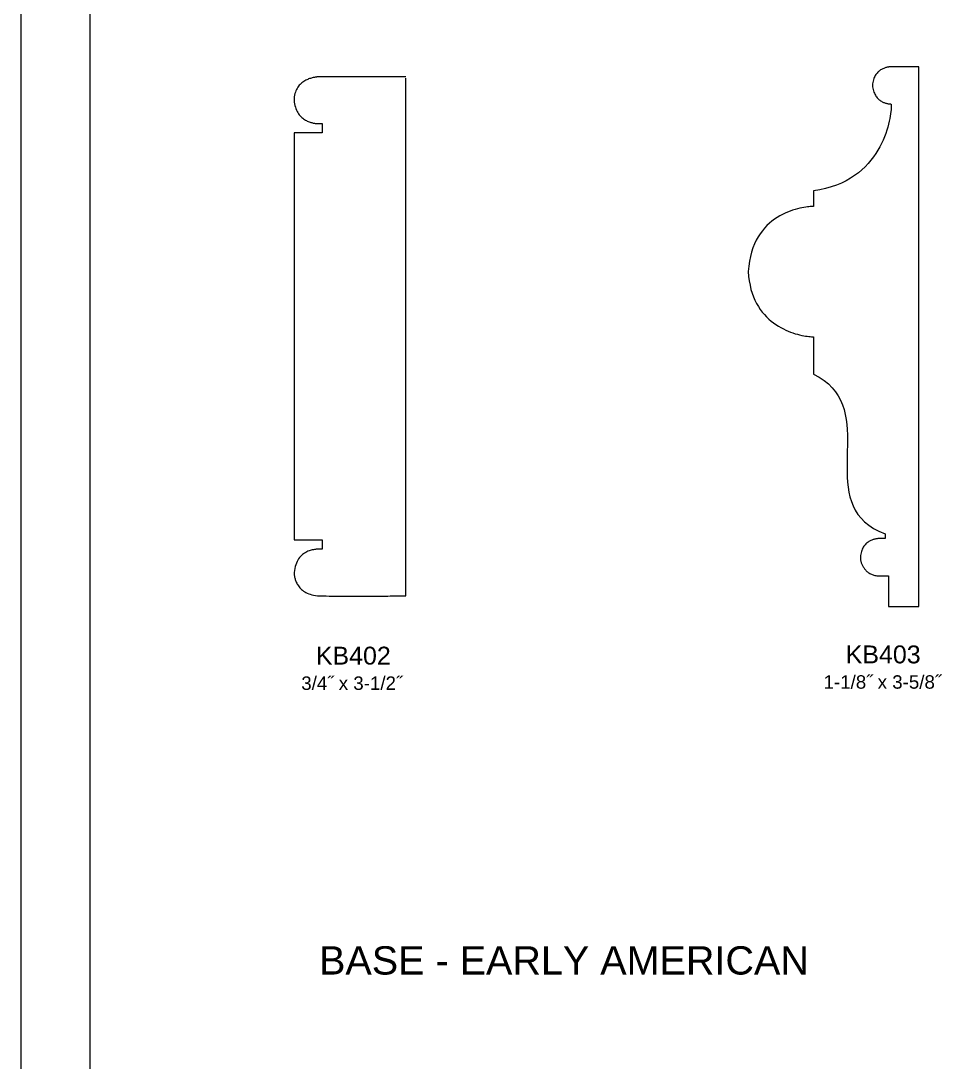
# Model space of a CAD drawing. Extents: x -7.6 to 25.2, y -9.8 to 21.1.
# Drawn here: x -7.64 to -1.45, y 0.33 to 7.32 of the extents above; entities that cross this region are included whole.
import ezdxf

# ---------------------------------------------------------------- set-up
doc = ezdxf.new("R2010")
doc.units = 0
doc.header["$MEASUREMENT"] = 0
doc.layers.add('DO NOT PLOT', color=2, linetype='Continuous', plot=False)
doc.layers.add('LAYER_1', color=7, linetype='Continuous')

# ---------------------------------------------------------------- blocks, each defined once
blk = doc.blocks.new('kb402')
at = {"flags": 128}
blk.add_lwpolyline([(0, 0), (-0.0013, 0), (-0.0053, 0), (-0.0117, 0), (-0.0204, 0), (-0.0312, 0), (-0.044, 0), (-0.0586, 0), (-0.0749, 0), (-0.0928, 0), (-0.112, 0), (-0.1324, 0), (-0.1539, 0), (-0.1764, 0), (-0.1995, 0), (-0.2233, 0), (-0.2476, 0), (-0.2721, 0), (-0.2969, 0), (-0.3216, 0), (-0.3461, 0), (-0.3704, 0), (-0.3942, 0), (-0.4174, 0), (-0.4398, 0), (-0.4613, 0), (-0.4817, 0), (-0.501, 0), (-0.5188, 0), (-0.5351, 0), (-0.5497, 0), (-0.5625, 0), (-0.5734, 0), (-0.582, 0), (-0.5884, 0), (-0.5924, 0), (-0.5937, 0), (-0.5941, 0), (-0.5951, -0.0001), (-0.5968, -0.0002), (-0.5991, -0.0005), (-0.6019, -0.0008), (-0.6053, -0.0013), (-0.6091, -0.0018), (-0.6134, -0.0026), (-0.6181, -0.0035), (-0.6232, -0.0046), (-0.6286, -0.0059), (-0.6342, -0.0075), (-0.6401, -0.0093), (-0.6462, -0.0113), (-0.6525, -0.0136), (-0.6589, -0.0162), (-0.6653, -0.0191), (-0.6718, -0.0224), (-0.6783, -0.026), (-0.6848, -0.0299), (-0.6912, -0.0343), (-0.6975, -0.039), (-0.7036, -0.0441), (-0.7095, -0.0497), (-0.7151, -0.0557), (-0.7205, -0.0622), (-0.7255, -0.0691), (-0.7302, -0.0766), (-0.7345, -0.0846), (-0.7384, -0.0931), (-0.7418, -0.1021), (-0.7446, -0.1117), (-0.7469, -0.1219), (-0.7486, -0.1328), (-0.7496, -0.1442), (-0.75, -0.1562), (-0.7487, -0.1689), (-0.7469, -0.1809), (-0.7445, -0.1922), (-0.7417, -0.2028), (-0.7383, -0.2128), (-0.7345, -0.2222), (-0.7303, -0.2309), (-0.7257, -0.2391), (-0.7208, -0.2467), (-0.7156, -0.2538), (-0.7102, -0.2603), (-0.7045, -0.2663), (-0.6986, -0.2719), (-0.6926, -0.277), (-0.6864, -0.2816), (-0.6802, -0.2858), (-0.6739, -0.2896), (-0.6677, -0.2931), (-0.6614, -0.2961), (-0.6552, -0.2989), (-0.6491, -0.3013), (-0.6431, -0.3034), (-0.6373, -0.3052), (-0.6317, -0.3068), (-0.6264, -0.3081), (-0.6213, -0.3092), (-0.6166, -0.3101), (-0.6122, -0.3108), (-0.6081, -0.3114), (-0.6045, -0.3118), (-0.6014, -0.3121), (-0.5987, -0.3123), (-0.5966, -0.3124), (-0.595, -0.3125), (-0.5941, -0.3125), (-0.5937, -0.3125), (-0.5937, -0.3125), (-0.5934, -0.3125), (-0.5931, -0.3125), (-0.5927, -0.3125), (-0.5921, -0.3125), (-0.5914, -0.3125), (-0.5906, -0.3125), (-0.5898, -0.3125), (-0.5888, -0.3125), (-0.5878, -0.3125), (-0.5868, -0.3125), (-0.5856, -0.3125), (-0.5844, -0.3125), (-0.5832, -0.3125), (-0.582, -0.3125), (-0.5807, -0.3125), (-0.5794, -0.3125), (-0.5781, -0.3125), (-0.5768, -0.3125), (-0.5755, -0.3125), (-0.5742, -0.3125), (-0.573, -0.3125), (-0.5718, -0.3125), (-0.5706, -0.3125), (-0.5694, -0.3125), (-0.5684, -0.3125), (-0.5674, -0.3125), (-0.5664, -0.3125), (-0.5656, -0.3125), (-0.5648, -0.3125), (-0.5641, -0.3125), (-0.5635, -0.3125), (-0.5631, -0.3125), (-0.5628, -0.3125), (-0.5625, -0.3125), (-0.5625, -0.3125), (-0.5625, -0.3126), (-0.5625, -0.313), (-0.5625, -0.3137), (-0.5625, -0.3146), (-0.5625, -0.3158), (-0.5625, -0.3171), (-0.5625, -0.3187), (-0.5625, -0.3204), (-0.5625, -0.3223), (-0.5625, -0.3243), (-0.5625, -0.3264), (-0.5625, -0.3287), (-0.5625, -0.331), (-0.5625, -0.3335), (-0.5625, -0.336), (-0.5625, -0.3385), (-0.5625, -0.3411), (-0.5625, -0.3437), (-0.5625, -0.3463), (-0.5625, -0.3489), (-0.5625, -0.3515), (-0.5625, -0.354), (-0.5625, -0.3564), (-0.5625, -0.3588), (-0.5625, -0.361), (-0.5625, -0.3632), (-0.5625, -0.3652), (-0.5625, -0.3671), (-0.5625, -0.3688), (-0.5625, -0.3703), (-0.5625, -0.3717), (-0.5625, -0.3728), (-0.5625, -0.3737), (-0.5625, -0.3744), (-0.5625, -0.3748), (-0.5625, -0.375), (-0.5629, -0.375), (-0.5641, -0.375), (-0.5662, -0.375), (-0.5689, -0.375), (-0.5723, -0.375), (-0.5764, -0.375), (-0.581, -0.375), (-0.5861, -0.375), (-0.5918, -0.375), (-0.5978, -0.375), (-0.6043, -0.375), (-0.6111, -0.375), (-0.6182, -0.375), (-0.6255, -0.375), (-0.633, -0.375), (-0.6407, -0.375), (-0.6484, -0.375), (-0.6562, -0.375), (-0.664, -0.375), (-0.6718, -0.375), (-0.6794, -0.375), (-0.6869, -0.375), (-0.6943, -0.375), (-0.7014, -0.375), (-0.7081, -0.375), (-0.7146, -0.375), (-0.7207, -0.375), (-0.7263, -0.375), (-0.7315, -0.375), (-0.7361, -0.375), (-0.7401, -0.375), (-0.7435, -0.375), (-0.7463, -0.375), (-0.7483, -0.375), (-0.7495, -0.375), (-0.75, -0.375), (-0.75, -0.3812), (-0.75, -0.3994), (-0.75, -0.4288), (-0.75, -0.4687), (-0.75, -0.5186), (-0.75, -0.5775), (-0.75, -0.6449), (-0.75, -0.72), (-0.75, -0.8022), (-0.75, -0.8907), (-0.75, -0.9848), (-0.75, -1.0838), (-0.75, -1.1871), (-0.75, -1.2939), (-0.75, -1.4035), (-0.75, -1.5152), (-0.75, -1.6283), (-0.75, -1.7421), (-0.75, -1.8559), (-0.75, -1.969), (-0.75, -2.0807), (-0.75, -2.1903), (-0.75, -2.297), (-0.75, -2.4003), (-0.75, -2.4993), (-0.75, -2.5935), (-0.75, -2.682), (-0.75, -2.7641), (-0.75, -2.8392), (-0.75, -2.9066), (-0.75, -2.9656), (-0.75, -3.0154), (-0.75, -3.0554), (-0.75, -3.0848), (-0.75, -3.103), (-0.75, -3.1092), (-0.7495, -3.1092), (-0.7483, -3.1092), (-0.7463, -3.1092), (-0.7435, -3.1092), (-0.7401, -3.1092), (-0.7361, -3.1092), (-0.7315, -3.1092), (-0.7263, -3.1092), (-0.7207, -3.1092), (-0.7146, -3.1092), (-0.7081, -3.1092), (-0.7014, -3.1092), (-0.6943, -3.1092), (-0.6869, -3.1092), (-0.6794, -3.1092), (-0.6718, -3.1092), (-0.664, -3.1092), (-0.6562, -3.1092), (-0.6484, -3.1092), (-0.6407, -3.1092), (-0.633, -3.1092), (-0.6255, -3.1092), (-0.6182, -3.1092), (-0.6111, -3.1092), (-0.6043, -3.1092), (-0.5978, -3.1092), (-0.5918, -3.1092), (-0.5861, -3.1092), (-0.581, -3.1092), (-0.5764, -3.1092), (-0.5723, -3.1092), (-0.5689, -3.1092), (-0.5662, -3.1092), (-0.5641, -3.1092), (-0.5629, -3.1092), (-0.5625, -3.1092), (-0.5625, -3.1093), (-0.5625, -3.1097), (-0.5625, -3.1104), (-0.5625, -3.1113), (-0.5625, -3.1125), (-0.5625, -3.1138), (-0.5625, -3.1153), (-0.5625, -3.1171), (-0.5625, -3.1189), (-0.5625, -3.121), (-0.5625, -3.1231), (-0.5625, -3.1254), (-0.5625, -3.1277), (-0.5625, -3.1302), (-0.5625, -3.1327), (-0.5625, -3.1352), (-0.5625, -3.1378), (-0.5625, -3.1404), (-0.5625, -3.143), (-0.5625, -3.1456), (-0.5625, -3.1482), (-0.5625, -3.1507), (-0.5625, -3.1531), (-0.5625, -3.1555), (-0.5625, -3.1577), (-0.5625, -3.1599), (-0.5625, -3.1619), (-0.5625, -3.1638), (-0.5625, -3.1655), (-0.5625, -3.167), (-0.5625, -3.1684), (-0.5625, -3.1695), (-0.5625, -3.1704), (-0.5625, -3.1711), (-0.5625, -3.1715), (-0.5625, -3.1717), (-0.5629, -3.1716), (-0.564, -3.1715), (-0.5658, -3.1713), (-0.5684, -3.1711), (-0.5715, -3.171), (-0.5752, -3.1708), (-0.5795, -3.1707), (-0.5842, -3.1708), (-0.5894, -3.1709), (-0.5951, -3.1712), (-0.6011, -3.1717), (-0.6074, -3.1724), (-0.614, -3.1733), (-0.6209, -3.1745), (-0.628, -3.176), (-0.6352, -3.1779), (-0.6426, -3.1801), (-0.65, -3.1826), (-0.6575, -3.1856), (-0.665, -3.1891), (-0.6724, -3.193), (-0.6797, -3.1974), (-0.6869, -3.2023), (-0.694, -3.2078), (-0.7008, -3.2139), (-0.7074, -3.2206), (-0.7137, -3.2279), (-0.7196, -3.236), (-0.7252, -3.2447), (-0.7303, -3.2542), (-0.735, -3.2644), (-0.7392, -3.2754), (-0.7428, -3.2872), (-0.7458, -3.2999), (-0.7482, -3.3134), (-0.75, -3.3279), (-0.75, -3.3282), (-0.75, -3.3291), (-0.75, -3.3306), (-0.7499, -3.3327), (-0.7498, -3.3352), (-0.7496, -3.3382), (-0.7493, -3.3417), (-0.7489, -3.3455), (-0.7483, -3.3498), (-0.7475, -3.3543), (-0.7466, -3.3592), (-0.7454, -3.3644), (-0.744, -3.3698), (-0.7423, -3.3754), (-0.7403, -3.3812), (-0.738, -3.3871), (-0.7354, -3.3931), (-0.7325, -3.3992), (-0.7291, -3.4054), (-0.7254, -3.4115), (-0.7213, -3.4176), (-0.7167, -3.4237), (-0.7116, -3.4297), (-0.7061, -3.4356), (-0.7, -3.4413), (-0.6935, -3.4468), (-0.6863, -3.4521), (-0.6786, -3.4571), (-0.6703, -3.4618), (-0.6614, -3.4663), (-0.6519, -3.4703), (-0.6417, -3.474), (-0.6308, -3.4773), (-0.6191, -3.4801), (-0.6068, -3.4824), (-0.5937, -3.4842), (-0.5748, -3.4846), (-0.5553, -3.4851), (-0.5353, -3.4854), (-0.5147, -3.4858), (-0.4938, -3.486), (-0.4725, -3.4863), (-0.4508, -3.4865), (-0.429, -3.4866), (-0.407, -3.4867), (-0.385, -3.4868), (-0.3629, -3.4869), (-0.3409, -3.4869), (-0.3189, -3.4869), (-0.2972, -3.4868), (-0.2757, -3.4868), (-0.2545, -3.4867), (-0.2337, -3.4866), (-0.2134, -3.4864), (-0.1936, -3.4863), (-0.1743, -3.4862), (-0.1557, -3.486), (-0.1378, -3.4859), (-0.1207, -3.4857), (-0.1045, -3.4855), (-0.0891, -3.4853), (-0.0748, -3.4852), (-0.0615, -3.485), (-0.0493, -3.4849), (-0.0383, -3.4847), (-0.0285, -3.4846), (-0.0201, -3.4845), (-0.013, -3.4844), (-0.0074, -3.4843), (-0.0033, -3.4842), (-0.0008, -3.4842), (0, -3.4842), (0, -3.4762), (0, -3.4531), (0, -3.4156), (0, -3.3647), (0, -3.3012), (0, -3.2261), (0, -3.1402), (0, -3.0445), (0, -2.9398), (0, -2.827), (0, -2.7071), (0, -2.5809), (0, -2.4493), (0, -2.3132), (0, -2.1736), (0, -2.0312), (0, -1.8871), (0, -1.7421), (0, -1.5971), (0, -1.4529), (0, -1.3106), (0, -1.1709), (0, -1.0349), (0, -0.9033), (0, -0.7771), (0, -0.6572), (0, -0.5444), (0, -0.4397), (0, -0.344), (0, -0.2581), (0, -0.183), (0, -0.1195), (0, -0.0686), (0, -0.0311), (0, -0.0079)], dxfattribs=at)
blk = doc.blocks.new('KB403')
at = {"flags": 128}
blk.add_lwpolyline([(0, 0), (-0.0004, 0), (-0.0017, 0), (-0.0037, 0), (-0.0064, 0), (-0.0098, 0), (-0.0139, 0), (-0.0185, 0), (-0.0236, 0), (-0.0292, 0), (-0.0353, 0), (-0.0417, 0), (-0.0485, 0), (-0.0555, 0), (-0.0628, 0), (-0.0703, 0), (-0.078, 0), (-0.0857, 0), (-0.0935, 0), (-0.1013, 0), (-0.109, 0), (-0.1167, 0), (-0.1242, 0), (-0.1315, 0), (-0.1385, 0), (-0.1453, 0), (-0.1517, 0), (-0.1578, 0), (-0.1634, 0), (-0.1685, 0), (-0.1731, 0), (-0.1772, 0), (-0.1806, 0), (-0.1833, 0), (-0.1853, 0), (-0.1866, 0), (-0.187, 0), (-0.1873, 0), (-0.1881, 0), (-0.1893, -0.0001), (-0.1911, -0.0002), (-0.1932, -0.0003), (-0.1958, -0.0006), (-0.1987, -0.0009), (-0.202, -0.0014), (-0.2056, -0.002), (-0.2095, -0.0027), (-0.2136, -0.0036), (-0.218, -0.0046), (-0.2225, -0.0059), (-0.2272, -0.0073), (-0.232, -0.009), (-0.237, -0.011), (-0.242, -0.0132), (-0.247, -0.0156), (-0.2521, -0.0184), (-0.2572, -0.0214), (-0.2622, -0.0248), (-0.2671, -0.0285), (-0.272, -0.0326), (-0.2767, -0.037), (-0.2812, -0.0419), (-0.2856, -0.0471), (-0.2897, -0.0527), (-0.2936, -0.0588), (-0.2972, -0.0653), (-0.3005, -0.0723), (-0.3034, -0.0798), (-0.306, -0.0878), (-0.3082, -0.0963), (-0.3099, -0.1053), (-0.3112, -0.1149), (-0.312, -0.125), (-0.3109, -0.1351), (-0.3094, -0.1447), (-0.3075, -0.1537), (-0.3052, -0.1622), (-0.3026, -0.1702), (-0.2996, -0.1777), (-0.2963, -0.1847), (-0.2927, -0.1912), (-0.2889, -0.1973), (-0.2849, -0.2029), (-0.2806, -0.2081), (-0.2762, -0.213), (-0.2716, -0.2174), (-0.267, -0.2215), (-0.2622, -0.2252), (-0.2573, -0.2286), (-0.2524, -0.2316), (-0.2475, -0.2344), (-0.2427, -0.2368), (-0.2378, -0.239), (-0.233, -0.2409), (-0.2283, -0.2426), (-0.2237, -0.2441), (-0.2193, -0.2454), (-0.2151, -0.2464), (-0.211, -0.2473), (-0.2071, -0.248), (-0.2036, -0.2486), (-0.2002, -0.2491), (-0.1972, -0.2494), (-0.1945, -0.2497), (-0.1922, -0.2498), (-0.1903, -0.2499), (-0.1887, -0.25), (-0.1876, -0.25), (-0.187, -0.25), (-0.1866, -0.2511), (-0.1864, -0.2546), (-0.1863, -0.2601), (-0.1865, -0.2676), (-0.187, -0.277), (-0.1878, -0.2881), (-0.1891, -0.3009), (-0.1909, -0.3152), (-0.1933, -0.3309), (-0.1963, -0.3479), (-0.1999, -0.366), (-0.2044, -0.3851), (-0.2097, -0.4051), (-0.2159, -0.4259), (-0.223, -0.4474), (-0.2311, -0.4694), (-0.2404, -0.4918), (-0.2508, -0.5145), (-0.2624, -0.5373), (-0.2753, -0.5602), (-0.2895, -0.5831), (-0.3051, -0.6057), (-0.3223, -0.6281), (-0.3409, -0.65), (-0.3612, -0.6713), (-0.3831, -0.692), (-0.4068, -0.7118), (-0.4323, -0.7307), (-0.4596, -0.7486), (-0.4889, -0.7653), (-0.5201, -0.7807), (-0.5534, -0.7947), (-0.5889, -0.8072), (-0.6265, -0.818), (-0.6664, -0.827), (-0.7086, -0.8341), (-0.7086, -0.8343), (-0.7086, -0.835), (-0.7086, -0.8361), (-0.7086, -0.8377), (-0.7086, -0.8396), (-0.7086, -0.8418), (-0.7086, -0.8444), (-0.7086, -0.8473), (-0.7086, -0.8504), (-0.7086, -0.8538), (-0.7086, -0.8574), (-0.7086, -0.8611), (-0.7086, -0.8651), (-0.7086, -0.8691), (-0.7086, -0.8733), (-0.7086, -0.8776), (-0.7086, -0.8819), (-0.7086, -0.8862), (-0.7086, -0.8906), (-0.7086, -0.8949), (-0.7086, -0.8991), (-0.7086, -0.9033), (-0.7086, -0.9074), (-0.7086, -0.9113), (-0.7086, -0.9151), (-0.7086, -0.9187), (-0.7086, -0.9221), (-0.7086, -0.9252), (-0.7086, -0.9281), (-0.7086, -0.9306), (-0.7086, -0.9329), (-0.7086, -0.9348), (-0.7086, -0.9363), (-0.7086, -0.9374), (-0.7086, -0.9381), (-0.7086, -0.9384), (-0.7095, -0.9384), (-0.7123, -0.9384), (-0.7167, -0.9385), (-0.7227, -0.9388), (-0.7302, -0.9393), (-0.7391, -0.9401), (-0.7493, -0.9412), (-0.7606, -0.9427), (-0.7731, -0.9446), (-0.7865, -0.947), (-0.8008, -0.95), (-0.8159, -0.9536), (-0.8317, -0.9579), (-0.848, -0.9629), (-0.8648, -0.9687), (-0.882, -0.9754), (-0.8994, -0.9829), (-0.917, -0.9915), (-0.9347, -1.001), (-0.9523, -1.0116), (-0.9698, -1.0234), (-0.9871, -1.0364), (-1.004, -1.0506), (-1.0204, -1.0661), (-1.0363, -1.083), (-1.0516, -1.1013), (-1.0661, -1.1212), (-1.0798, -1.1425), (-1.0925, -1.1655), (-1.1041, -1.1901), (-1.1146, -1.2164), (-1.1238, -1.2445), (-1.1317, -1.2744), (-1.1381, -1.3063), (-1.1429, -1.3401), (-1.1461, -1.3758), (-1.1436, -1.4079), (-1.1397, -1.4383), (-1.1344, -1.4672), (-1.1278, -1.4946), (-1.1199, -1.5205), (-1.111, -1.545), (-1.1009, -1.5682), (-1.0899, -1.5899), (-1.078, -1.6104), (-1.0653, -1.6296), (-1.0518, -1.6476), (-1.0377, -1.6644), (-1.023, -1.68), (-1.0078, -1.6945), (-0.9922, -1.708), (-0.9762, -1.7204), (-0.96, -1.7318), (-0.9436, -1.7423), (-0.9271, -1.7519), (-0.9105, -1.7606), (-0.8941, -1.7684), (-0.8777, -1.7755), (-0.8616, -1.7818), (-0.8458, -1.7874), (-0.8304, -1.7924), (-0.8154, -1.7967), (-0.801, -1.8004), (-0.7872, -1.8035), (-0.7741, -1.8061), (-0.7618, -1.8083), (-0.7503, -1.81), (-0.7398, -1.8113), (-0.7302, -1.8122), (-0.7218, -1.8129), (-0.7146, -1.8132), (-0.7086, -1.8133), (-0.7086, -1.8139), (-0.7086, -1.8155), (-0.7086, -1.8182), (-0.7086, -1.8219), (-0.7086, -1.8264), (-0.7086, -1.8318), (-0.7086, -1.838), (-0.7086, -1.8449), (-0.7086, -1.8524), (-0.7086, -1.8605), (-0.7086, -1.8691), (-0.7086, -1.8781), (-0.7086, -1.8876), (-0.7086, -1.8973), (-0.7086, -1.9073), (-0.7086, -1.9176), (-0.7086, -1.9279), (-0.7086, -1.9383), (-0.7086, -1.9487), (-0.7086, -1.9591), (-0.7086, -1.9693), (-0.7086, -1.9793), (-0.7086, -1.989), (-0.7086, -1.9985), (-0.7086, -2.0075), (-0.7086, -2.0162), (-0.7086, -2.0242), (-0.7086, -2.0318), (-0.7086, -2.0386), (-0.7086, -2.0448), (-0.7086, -2.0502), (-0.7086, -2.0547), (-0.7086, -2.0584), (-0.7086, -2.0611), (-0.7086, -2.0627), (-0.7086, -2.0633), (-0.6707, -2.0837), (-0.6373, -2.1059), (-0.6079, -2.1297), (-0.5824, -2.1551), (-0.5604, -2.182), (-0.5418, -2.2103), (-0.5262, -2.2397), (-0.5134, -2.2703), (-0.5032, -2.3019), (-0.4953, -2.3345), (-0.4893, -2.3678), (-0.4851, -2.4018), (-0.4824, -2.4364), (-0.4809, -2.4714), (-0.4804, -2.5069), (-0.4806, -2.5425), (-0.4812, -2.5783), (-0.482, -2.6141), (-0.4827, -2.6498), (-0.483, -2.6854), (-0.4828, -2.7206), (-0.4817, -2.7554), (-0.4794, -2.7897), (-0.4758, -2.8233), (-0.4704, -2.8562), (-0.4632, -2.8882), (-0.4538, -2.9193), (-0.4419, -2.9493), (-0.4274, -2.9781), (-0.4098, -3.0056), (-0.3891, -3.0316), (-0.3648, -3.0562), (-0.3368, -3.0791), (-0.3048, -3.1003), (-0.2685, -3.1196), (-0.2276, -3.137), (-0.2276, -3.1371), (-0.2276, -3.1373), (-0.2276, -3.1376), (-0.2276, -3.1381), (-0.2276, -3.1386), (-0.2276, -3.1393), (-0.2276, -3.1401), (-0.2276, -3.1409), (-0.2276, -3.1419), (-0.2276, -3.1429), (-0.2276, -3.144), (-0.2276, -3.1451), (-0.2276, -3.1463), (-0.2276, -3.1475), (-0.2276, -3.1488), (-0.2276, -3.15), (-0.2276, -3.1513), (-0.2276, -3.1526), (-0.2276, -3.1539), (-0.2276, -3.1552), (-0.2276, -3.1565), (-0.2276, -3.1578), (-0.2276, -3.159), (-0.2276, -3.1602), (-0.2276, -3.1613), (-0.2276, -3.1624), (-0.2276, -3.1634), (-0.2276, -3.1643), (-0.2276, -3.1652), (-0.2276, -3.1659), (-0.2276, -3.1666), (-0.2276, -3.1672), (-0.2276, -3.1676), (-0.2276, -3.168), (-0.2276, -3.1682), (-0.2276, -3.1683), (-0.2277, -3.1683), (-0.228, -3.1683), (-0.2284, -3.1683), (-0.229, -3.1683), (-0.2297, -3.1683), (-0.2306, -3.1683), (-0.2316, -3.1683), (-0.2327, -3.1683), (-0.234, -3.1683), (-0.2353, -3.1683), (-0.2367, -3.1683), (-0.2381, -3.1683), (-0.2397, -3.1683), (-0.2413, -3.1683), (-0.2429, -3.1683), (-0.2445, -3.1683), (-0.2462, -3.1683), (-0.2479, -3.1683), (-0.2496, -3.1683), (-0.2513, -3.1683), (-0.2529, -3.1683), (-0.2546, -3.1683), (-0.2561, -3.1683), (-0.2577, -3.1683), (-0.2591, -3.1683), (-0.2605, -3.1683), (-0.2619, -3.1683), (-0.2631, -3.1683), (-0.2642, -3.1683), (-0.2652, -3.1683), (-0.2661, -3.1683), (-0.2668, -3.1683), (-0.2674, -3.1683), (-0.2678, -3.1683), (-0.2681, -3.1683), (-0.2682, -3.1683), (-0.2685, -3.1683), (-0.2692, -3.1683), (-0.2705, -3.1683), (-0.2722, -3.1684), (-0.2743, -3.1685), (-0.2768, -3.1687), (-0.2797, -3.169), (-0.2829, -3.1694), (-0.2864, -3.17), (-0.2902, -3.1706), (-0.2942, -3.1715), (-0.2985, -3.1725), (-0.303, -3.1737), (-0.3076, -3.1751), (-0.3123, -3.1768), (-0.3172, -3.1787), (-0.3222, -3.1808), (-0.3272, -3.1832), (-0.3322, -3.1859), (-0.3372, -3.189), (-0.3422, -3.1923), (-0.3471, -3.196), (-0.3519, -3.2001), (-0.3566, -3.2045), (-0.3611, -3.2093), (-0.3655, -3.2146), (-0.3697, -3.2202), (-0.3736, -3.2264), (-0.3773, -3.2329), (-0.3806, -3.24), (-0.3837, -3.2475), (-0.3864, -3.2556), (-0.3887, -3.2642), (-0.3907, -3.2733), (-0.3922, -3.283), (-0.3932, -3.2932), (-0.3933, -3.297), (-0.3933, -3.3009), (-0.3931, -3.305), (-0.3926, -3.3092), (-0.392, -3.3135), (-0.3911, -3.3179), (-0.3901, -3.3223), (-0.3888, -3.3269), (-0.3874, -3.3315), (-0.3857, -3.3361), (-0.3838, -3.3407), (-0.3817, -3.3453), (-0.3795, -3.3499), (-0.377, -3.3545), (-0.3743, -3.3591), (-0.3713, -3.3636), (-0.3682, -3.368), (-0.3649, -3.3723), (-0.3613, -3.3766), (-0.3576, -3.3807), (-0.3536, -3.3847), (-0.3494, -3.3885), (-0.345, -3.3922), (-0.3404, -3.3957), (-0.3356, -3.399), (-0.3306, -3.4021), (-0.3253, -3.4049), (-0.3198, -3.4076), (-0.3141, -3.4099), (-0.3082, -3.4121), (-0.3021, -3.4139), (-0.2958, -3.4154), (-0.2892, -3.4166), (-0.2824, -3.4175), (-0.2754, -3.4181), (-0.2682, -3.4182), (-0.2631, -3.4182), (-0.2584, -3.4182), (-0.2538, -3.4182), (-0.2496, -3.4182), (-0.2456, -3.4182), (-0.2419, -3.4182), (-0.2384, -3.4182), (-0.2351, -3.4182), (-0.2321, -3.4182), (-0.2292, -3.4182), (-0.2266, -3.4182), (-0.2242, -3.4182), (-0.222, -3.4182), (-0.22, -3.4182), (-0.2181, -3.4182), (-0.2164, -3.4182), (-0.2149, -3.4182), (-0.2135, -3.4182), (-0.2123, -3.4182), (-0.2112, -3.4182), (-0.2102, -3.4182), (-0.2094, -3.4182), (-0.2086, -3.4182), (-0.208, -3.4182), (-0.2075, -3.4182), (-0.207, -3.4182), (-0.2067, -3.4182), (-0.2064, -3.4182), (-0.2062, -3.4182), (-0.206, -3.4182), (-0.2059, -3.4182), (-0.2058, -3.4182), (-0.2057, -3.4182), (-0.2057, -3.4182), (-0.2057, -3.4182), (-0.2057, -3.4182), (-0.2057, -3.4187), (-0.2057, -3.4201), (-0.2057, -3.4223), (-0.2057, -3.4253), (-0.2057, -3.4291), (-0.2057, -3.4335), (-0.2057, -3.4386), (-0.2057, -3.4443), (-0.2057, -3.4505), (-0.2057, -3.4572), (-0.2057, -3.4643), (-0.2057, -3.4718), (-0.2057, -3.4796), (-0.2057, -3.4877), (-0.2057, -3.4959), (-0.2057, -3.5044), (-0.2057, -3.5129), (-0.2057, -3.5215), (-0.2057, -3.5301), (-0.2057, -3.5387), (-0.2057, -3.5471), (-0.2057, -3.5554), (-0.2057, -3.5635), (-0.2057, -3.5713), (-0.2057, -3.5787), (-0.2057, -3.5859), (-0.2057, -3.5925), (-0.2057, -3.5987), (-0.2057, -3.6044), (-0.2057, -3.6095), (-0.2057, -3.614), (-0.2057, -3.6177), (-0.2057, -3.6207), (-0.2057, -3.623), (-0.2057, -3.6243), (-0.2057, -3.6248), (-0.2052, -3.6248), (-0.2039, -3.6248), (-0.2017, -3.6248), (-0.1986, -3.6248), (-0.1949, -3.6248), (-0.1905, -3.6248), (-0.1854, -3.6248), (-0.1797, -3.6248), (-0.1736, -3.6248), (-0.1669, -3.6248), (-0.1598, -3.6248), (-0.1524, -3.6248), (-0.1446, -3.6248), (-0.1366, -3.6248), (-0.1283, -3.6248), (-0.1199, -3.6248), (-0.1114, -3.6248), (-0.1029, -3.6248), (-0.0943, -3.6248), (-0.0858, -3.6248), (-0.0774, -3.6248), (-0.0691, -3.6248), (-0.0611, -3.6248), (-0.0533, -3.6248), (-0.0459, -3.6248), (-0.0388, -3.6248), (-0.0321, -3.6248), (-0.026, -3.6248), (-0.0203, -3.6248), (-0.0152, -3.6248), (-0.0108, -3.6248), (-0.0071, -3.6248), (-0.004, -3.6248), (-0.0018, -3.6248), (-0.0005, -3.6248), (0, -3.6248), (0, -3.6166), (0, -3.5925), (0, -3.5535), (0, -3.5005), (0, -3.4345), (0, -3.3563), (0, -3.267), (0, -3.1674), (0, -3.0584), (0, -2.9411), (0, -2.8163), (0, -2.685), (0, -2.5482), (0, -2.4066), (0, -2.2613), (0, -2.1132), (0, -1.9633), (0, -1.8124), (0, -1.6615), (0, -1.5116), (0, -1.3635), (0, -1.2182), (0, -1.0767), (0, -0.9398), (0, -0.8085), (0, -0.6837), (0, -0.5664), (0, -0.4575), (0, -0.3579), (0, -0.2685), (0, -0.1903), (0, -0.1243), (0, -0.0713), (0, -0.0323), (0, 0)], dxfattribs=at)

msp = doc.modelspace()

# ---------------------------------------------------------------- linework, layer by layer
at = {"layer": 'DO NOT PLOT', "linetype": 'Continuous', "lineweight": 0}
msp.add_line((-7.6354, 21.0605), (-7.6354, -9.7954), dxfattribs=at)
at = {"layer": 'LAYER_1', "color": 7, "lineweight": 0}
msp.add_open_spline([(-7.1688, -9.5388), (-7.1688, -9.5388), (-7.1688, 20.6884), (-7.1688, 20.6884)], degree=3, dxfattribs=at)

# ---------------------------------------------------------------- block references
at = {"linetype": 'Continuous'}
for name, p in [('KB403', (-1.6055, 7.013)), ('kb402', (-5.0506, 6.9446))]:
    msp.add_blockref(name, p, dxfattribs=at)

# ---------------------------------------------------------------- texts
at = {"linetype": 'Continuous', "lineweight": 0, "attachment_point": 1}
for s, insert, char_height, width in [('{\\fArial|b0|i0|c0|p34;\\H1.2x;\\W9.8325;  \\W1;KB402\\P\\H0.75x;\\W7.8082;   \\W1;3/4˝ x 3-1/2˝}', (-6.5708, 3.1185), 0.100001, 2.314063), ('{\\fArial|b0|i0|c0|p34;\\H1.2x;\\W9.3069;  \\W1;KB403\\P\\H0.75x;\\W6.8536;   \\W1;1-1/8˝ x 3-5/8˝}', (-2.9643, 3.1266), 0.100001, 2.217359), ('{\\fArial|b0|i0|c0|p34;\\H2.1111x;BASE - EARLY AMERICAN}', (-5.6333, 1.1068), 0.09, 8.364212)]:
    msp.add_mtext(s, dxfattribs=dict(at, insert=insert, char_height=char_height, width=width))

doc.saveas('drawing.dxf')
